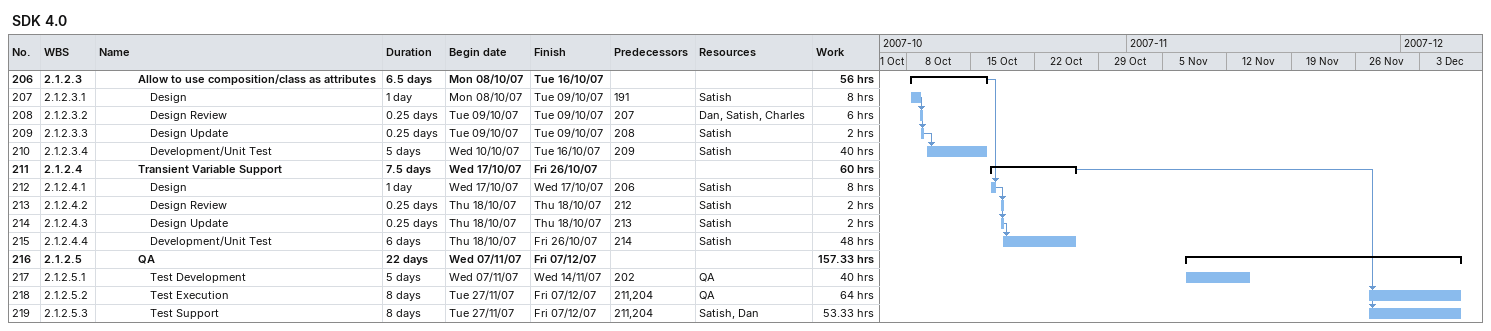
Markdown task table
SDK 4.0

| ID | WBS | Task | Duration | Start | Finish | Predecessors | Resources | Work (h) |
|---|---|---|---|---|---|---|---|---|
| 206 | 2.1.2.3 | **Allow to use composition/class as attributes** | 6.5d | 2007-10-08 | 2007-10-16 |  |  | 56 |
| 207 | 2.1.2.3.1 | Design | 1d | 2007-10-08 | 2007-10-09 | 191 | Satish | 8 |
| 208 | 2.1.2.3.2 | Design Review | 0.25d | 2007-10-09 | 2007-10-09 | 207 | Dan, Satish, Charles | 6 |
| 209 | 2.1.2.3.3 | Design Update | 0.25d | 2007-10-09 | 2007-10-09 | 208 | Satish | 2 |
| 210 | 2.1.2.3.4 | Development/Unit Test | 5d | 2007-10-10 | 2007-10-16 | 209 | Satish | 40 |
| 211 | 2.1.2.4 | **Transient Variable Support** | 7.5d | 2007-10-17 | 2007-10-26 |  |  | 60 |
| 212 | 2.1.2.4.1 | Design | 1d | 2007-10-17 | 2007-10-17 | 206 | Satish | 8 |
| 213 | 2.1.2.4.2 | Design Review | 0.25d | 2007-10-18 | 2007-10-18 | 212 | Satish | 2 |
| 214 | 2.1.2.4.3 | Design Update | 0.25d | 2007-10-18 | 2007-10-18 | 213 | Satish | 2 |
| 215 | 2.1.2.4.4 | Development/Unit Test | 6d | 2007-10-18 | 2007-10-26 | 214 | Satish | 48 |
| 216 | 2.1.2.5 | **QA** | 22d | 2007-11-07 | 2007-12-07 |  |  | 157.33 |
| 217 | 2.1.2.5.1 | Test Development | 5d | 2007-11-07 | 2007-11-14 | 202 | QA | 40 |
| 218 | 2.1.2.5.2 | Test Execution | 8d | 2007-11-27 | 2007-12-07 | 211, 204 | QA | 64 |
| 219 | 2.1.2.5.3 | Test Support | 8d | 2007-11-27 | 2007-12-07 | 211, 204 | Satish, Dan | 53.33 |
